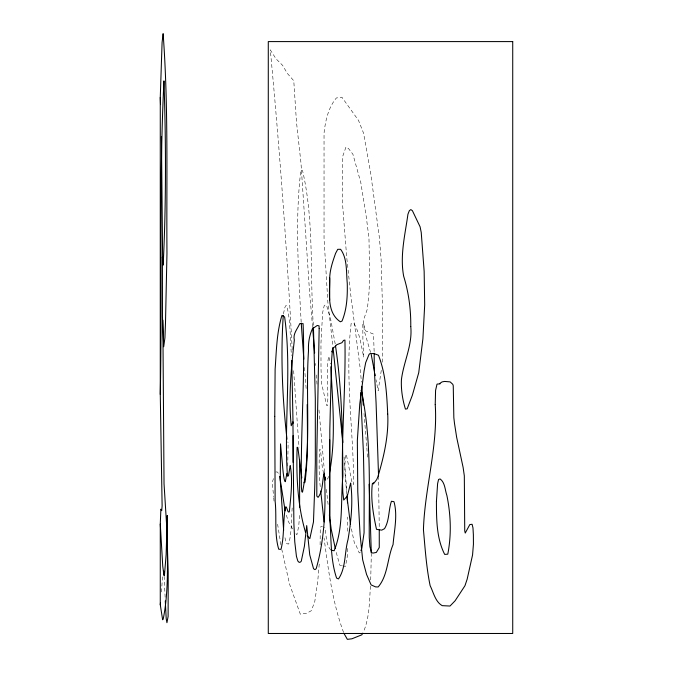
<?xml version="1.0" encoding="UTF-8"?>
<svg xmlns="http://www.w3.org/2000/svg" width="673" height="673" viewBox="0 0 673 673"><rect width="100%" height="100%" fill="white"/><g stroke="black" fill="none" stroke-linecap="round" stroke-linejoin="round"><path stroke-width="0.5" stroke-dasharray="3.37 2.52" d="M347.722 531.249L347.705 517.007M382.415 362.183L382.289 299.914L381.095 259.189L379.412 237.788L370.596 172.667L363.58 133.229L358.516 120.417L341.876 97.198L336.365 97.972C328.247 107.688 325.37 120.82 324.041 133.17L324.041 238.52L327.869 302.253L332.933 346.704M347.546 548.436L347.352 556.268L345.459 566.414L342.624 565.808M287.733 466.086L288.12 442.464L287.632 441.934M320.112 544.852L320.264 528.372L320.987 526.488L322.46 526.311M292.175 507.947C291.35 519.8 291.813 532.032 288.81 543.599L288.271 544.137L286.109 543.271L284.536 535.405M370.402 586.141C369.443 601.553 369.544 618.033 363.26 632.342M370.714 579.975L371.311 554.131M161.528 591.971L162.479 576.256M299.578 515.434L298.703 526.387L296.877 534.774L294.993 532.276M319.246 564.033L317.723 581.379L314.712 601.982L311.212 610.764L306.72 613.254L300.318 614.163L289.583 584.214L281.894 549.908M283.459 313.769L284.814 307.67L285.646 305.794L286.791 305.744C290.795 321.812 289.954 339.024 291.493 355.479M381.297 370.352L378.142 390.803L376.022 379.698M328.525 476.366L327.81 478.688L327.07 479.201M273.49 478.562L272.271 482.289L273.625 496.699M360.299 552.483L359.264 552.97L356.21 545.694L354.688 544.449L350.86 526.202M275.636 472.042L277.133 471.891L279.388 474.356M341.674 565.606L339.781 565.202L335.701 550.438M330.813 550.102C325.513 544.003 326.531 534.631 324.748 527.11M292.612 528.919L288.187 521.264L285.966 513.701M343.583 632.435C332.588 602.781 328.466 570.855 324.277 539.628L324.041 537.904M370.596 352.484L364.295 331.057L363.47 320.104L367.391 308.957L369.048 292.099L369.62 275.375L368.972 238.082L366.263 216.765L360.795 182.543L352.904 154.235L348.564 148.607L345.981 147.008L342.288 157.575L342.49 203.313L346.696 257.002L350.709 294.538L360.349 369.612L361.393 382.138M323.612 473.43L322.333 467.592L320.483 450.086L319.768 449.16C318.809 462.048 318.876 475.079 320.398 487.908M280.927 544.844L277.604 524.259M335.196 343.979L330.847 320.18L326.582 305.391L325.042 305.054L324.193 305.71L322.779 311.969L322.375 317.261L320.954 343.297L321.013 368.888L321.492 383.156L326.716 405.575L327.431 405.71C328.971 389.339 325.379 372.362 328.727 356.269L330.653 363.891M346.62 493.704C345.998 480.69 343.297 466.759 346.216 454.065L352.223 483.29L353.729 484.442C353.518 430.838 344.812 376.838 351.163 323.334L354.107 323.654C359.979 333.825 361.199 345.863 363.74 357.161L363.757 348.076L362.898 339.655L362.797 323.839L363.302 323.141L365.675 330.931L373.523 334.094L374.163 352.198M324.495 472L318.851 408.461M326.422 489.372L328.348 506.735M273.718 497.734L274.197 502.882M312.592 326.817L309.504 291.291L300.966 162.925L296.473 122.065L293.781 80.777L287.388 73.458L282.576 65.34L275.997 58.803L270.285 49.852C279.8 149.995 286.959 250.449 292.301 350.927M364.009 413.449L366.793 446.855M344.088 457.017L346.873 491.778M304.516 367.517L306.215 389.373M315.435 363.445L315.595 365.54M316.31 374.962L317.185 386.479M293.63 370.688L299.005 447.192M366.878 447.898L367.593 459.331M301.184 322.283C298.476 271.707 294.85 220.382 300.881 169.983L302.547 170.572C314.375 221.552 309.74 274.458 313.416 326.237M164.128 576.231L165.154 597.801M378.562 476.139L379.261 528.902"/><path stroke-width="1.01" d="M299.603 507.164L299.628 459.407M329.703 439.763L329.703 517.495C331.469 537.592 330.064 558.817 336.601 578.115L338.477 578.923C345.939 568.256 344.509 552.045 348.05 539.452C351.171 520.843 353.148 501.806 350.658 482.995L347.327 496.06L343.701 500.047L342.843 492.367C340.698 441.597 345.93 390.735 344.938 340.058L343.533 340.395L341.96 342.7L336.837 344.677L335.087 346.654L332.773 347.975L332.008 351.945L332.302 351.289L331.545 360.913L329.829 429.122L329.703 517.495M160.275 394.386C162.378 289.928 158.769 185.184 163.96 80.878C165.995 142.154 166.189 203.776 163.169 265.061L162.395 256.985L162.462 316.747L163.699 346.755L164.927 337.812L165.491 322.872L166.963 253.485C166.408 180.271 168.511 106.679 163.118 33.65L162.084 42.517L160.275 97.392L160.275 394.386L162.117 505.911L161.705 510.689L160.881 509.192L160.275 524.065L160.275 604.733L162.63 619.774L163.219 619.025C170.008 585.266 166.349 550.178 167.274 515.501L166.138 554.51L164.464 575.264L163.918 575.196L162.748 566.186L160.275 524.065M293.091 462.376L293.091 435.633M360.593 392.729L363.445 453.173L364.143 488.556L364.068 532.856L361.847 548.15L360.921 550.75M329.703 277.856C330.006 292.452 326.111 312.188 340.328 321.803L342.052 321.046C346.948 309.092 347.554 296.053 347.26 283.299C346.124 272.17 347.52 258.676 340.614 249.304L337.753 249.313L335.591 253.351C332.799 261.242 330.014 269.284 329.703 277.856L329.703 300.293M283.266 315.351C280.515 356.64 282.408 398.13 286.976 439.217M160.275 604.733L160.477 602.798M286.891 473.329L285.327 481.683A58.265 4.131 -90 0 1 282.828 468.803L280.515 443.877L280.271 480.345L283.636 530.45M329.459 473.161C336.164 438.098 332.487 402.134 330.923 366.76M362.781 633.167L361.83 634.816L351.903 638.795L347.352 639.35L343.911 633.31M303.944 482.743L304.995 482.305C308.301 456.538 307.384 430.434 307.199 404.523M331.663 550.245L334.128 550.766C343.735 527.295 340.462 500.922 342.894 476.156C342.557 432.722 341.96 389.002 335.516 345.998M307.14 535.859L309.841 538.636L313.467 521.962L314.695 488.27L315.326 462.494L315.309 398.752L313.45 327.271M323.822 474.398L325.505 479.075M285.133 510.874L279.699 476.391M361.098 390.256L361.536 391.854C371.673 439.73 368.947 488.951 369.25 537.517L369.889 546.518L371.454 552.609L373.027 553.08L376.316 552.44L379.269 547.519L379.261 529.937M305.483 532.25C297.441 504.666 296.238 475.769 297.13 447.209L297.912 447.932L301.782 477.847M350.431 524.166L346.965 496.75M335.272 548.47L331.192 529.037L329.366 514.853M371.202 354.469L374.482 371.622M374.869 373.641L375.248 375.66M333.051 347.739L342.877 442.498M325.059 477.107L325.404 480.169M324.075 521.962L320.727 491.038M312.684 327.869L314.636 352.98M361.738 386.31L363.311 405.104M303.826 359.138L301.243 323.326M347.091 494.781L347.512 502.824M369.157 484.257L371.294 553.088M163.867 571.125L164.077 575.213M165.289 600.896L166.206 618.706L166.938 622.702L168.115 616.434L168.2 572.1L166.778 527.607L164.035 483.685L162.832 320.205M291.754 360.484L293.041 423.426M160.275 97.392L160.511 104.609M378.562 476.139L376.072 402.774L374.272 368.543L374.171 353.224M161.419 136.585L162.689 265.229M274.761 416.377L275.131 501.183C276.83 517.074 274.155 533.824 278.723 549.235L280.994 549.319C284.544 535.531 282.82 520.725 285.487 506.971L286.311 506.996L288.086 511.682L288.944 512.128L289.34 511.724C290.795 496.548 292.965 480.514 290.214 465.598L288.456 475.836L287.472 476.215C283.754 423.334 291.922 369.696 284.629 316.949L281.945 315.444C276.611 332.74 276.443 351.129 275.122 369.065L274.761 416.377M319.17 328.474L316.79 454.014L316.815 496.11L318.093 497.372C323.419 490.567 321.871 480.715 324.361 472.783C326.01 504.657 325.025 537.912 316.159 568.794L314.947 569.627L313.542 568.735L309.757 554.905L306.711 525.571L304.398 546.266L301.277 561.164L300.595 562.005L299.191 562.409L297.853 561.089L296.44 556.352L294.766 541.815L293.882 523.644L292.94 421.811L291.224 425.748C288.355 397.179 291.173 368.459 294.337 340.092C292.747 333.69 297.399 329.19 299.746 323.62L303.077 323.62C305.256 377.932 300.427 432.756 301.395 487.227L301.841 491.761L302.505 492.182C311.591 445.745 305.365 397.676 308.503 350.683C308.125 343.196 309.277 335.709 312.39 328.845L317.227 325.48L319.036 325.858L319.17 328.474M435.229 404.574C437.997 446.822 424.739 487.79 423.435 529.735C425.134 548.402 426.346 567.314 430.14 585.67C433.513 592.417 435.238 601.687 442.178 605.65L450.018 606.037L455.091 600.796L464.95 585.746L467.18 579.116L472.564 554.931L473.43 544.255L473.371 534.791L472.976 527.876L472.101 524.292L469.83 524.553L465.236 533.075L464.732 530.854L464.32 475.853L463.125 467.466L456.656 437.324L454.502 423.443L453.838 417.697L453.249 385.755L452.786 384.308L450.136 381.894L444.567 381.431L442.043 381.919L439.57 383.61L440.033 383.854L437.029 384.098L435.574 390.399L435.229 404.574M410.766 326.556C412.633 344.963 403.632 361.721 401.436 379.564C400.923 389.448 402.538 399.745 405.432 409.075L407.173 408.831L412.356 395.253L418.732 372.707L422.913 338.67L424.688 304.953L424.15 271.345L421.231 232.446L420.087 226.784L412.398 210.683L410.824 209.581L409.335 210.691L407.931 214.25C405.121 234.625 399.796 255.647 403.674 276.25C408.704 292.536 410.951 309.513 410.766 326.556M436.432 501.536C436.483 519.245 436.457 538.257 444.693 554.417L447.781 554.165C451.583 534.791 450.817 514.71 446.872 495.421C444.946 489.961 445.131 482.608 440.092 478.932L438.569 479.454L437.601 483.677L436.432 501.536M387.715 414.072C388.809 435.608 383.888 456.605 377.772 477.09L376.712 479.613L373.313 483.937L373.616 482.852L372.371 483.559C370.529 498.886 373.279 514.391 376.493 529.331L381.742 530.139L384.544 528.667C389.516 520.473 388.38 510.184 391.434 501.267L393.966 501.654C397.844 515.434 394.193 530.501 393.066 544.558C387.303 558.203 388.01 575.407 378.184 586.957L375.669 586.915L371.117 584.904L366.549 574.389L362.663 559.759L360.097 534.749L357.775 491.795L357.346 440.504L359.769 403.951L364.076 370.966L365.708 362.579L369.132 354.242L370.158 353.577L373.995 353.577L378.47 355.243C385.789 373.877 386.756 394.285 387.715 414.072M512.725 41.591L268.283 41.591L268.283 633.478L512.725 633.478L512.725 41.591"/></g></svg>
